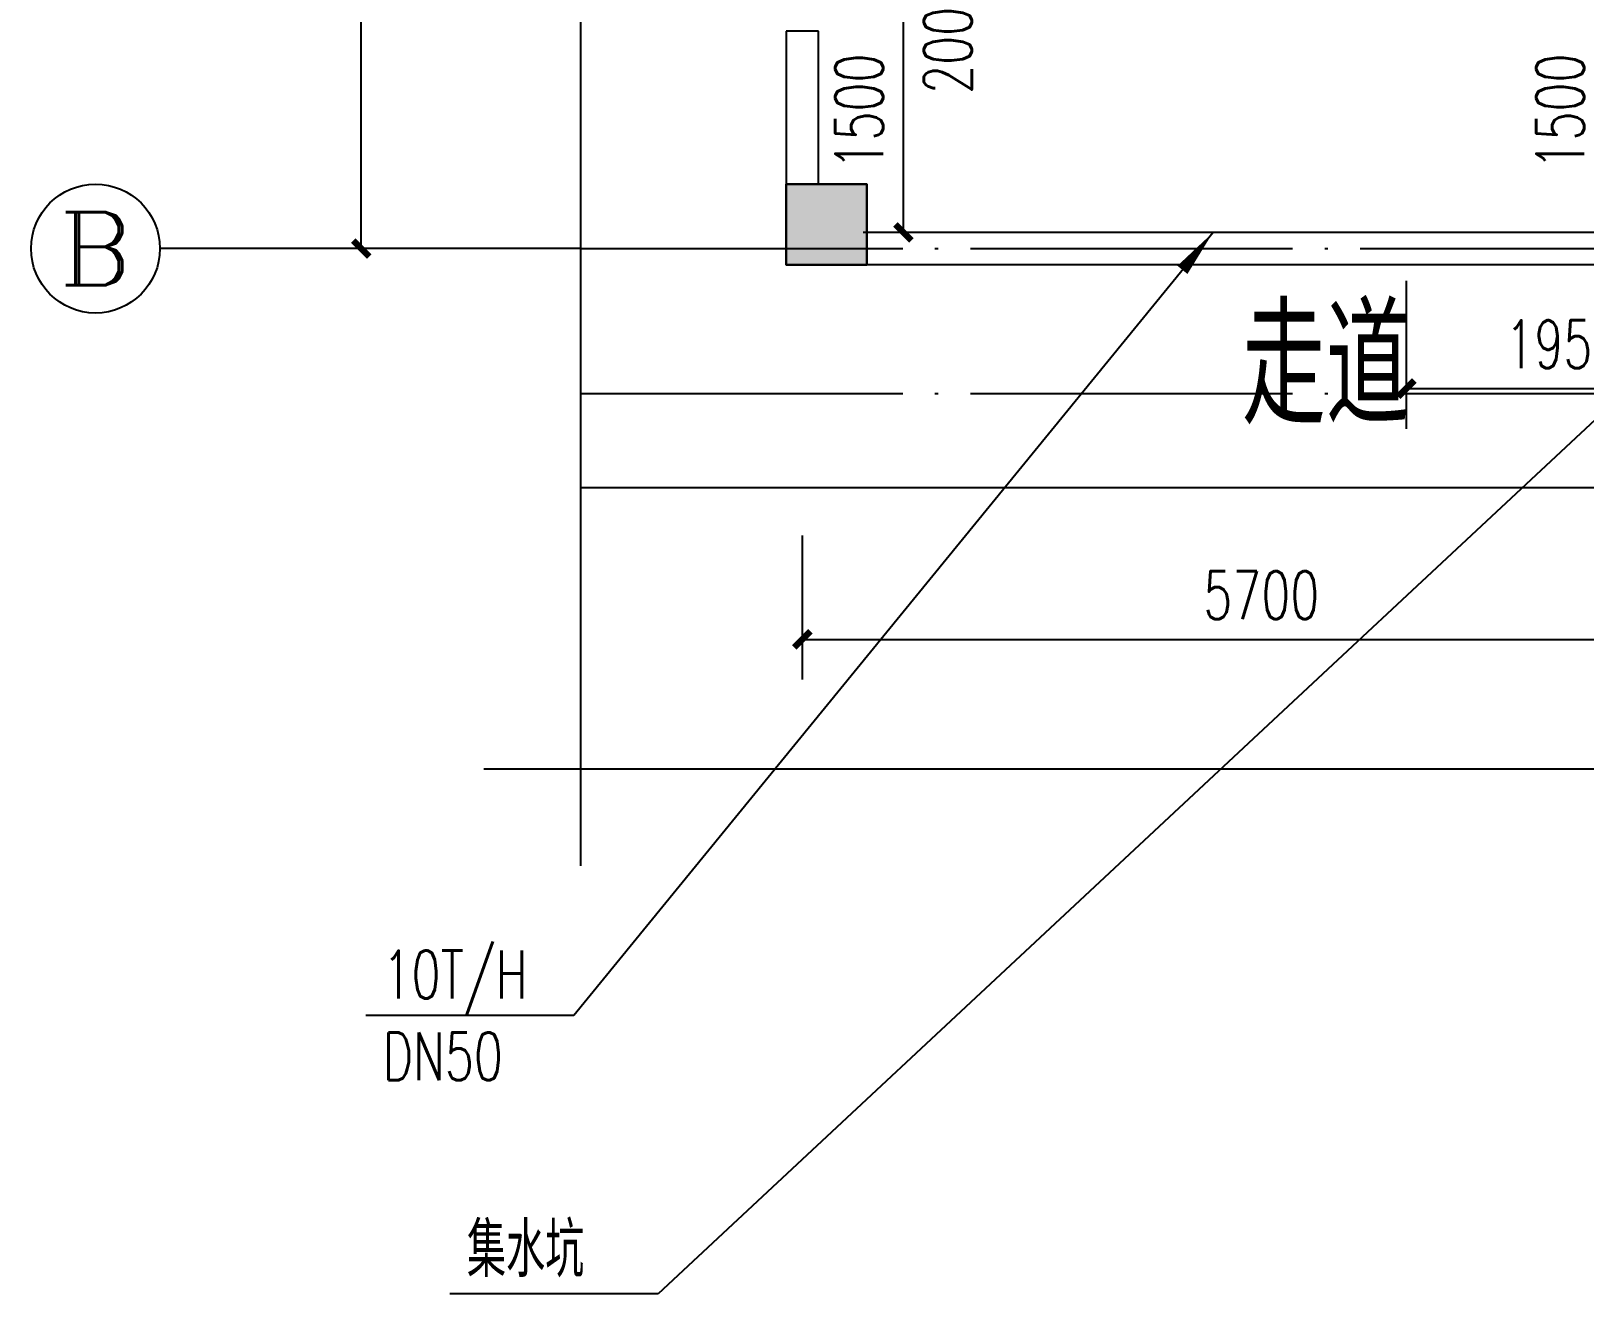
# Model space of a CAD drawing. Extents: x 179183 to 294833, y 947252 to 1004652.
# Drawn here: x 229047 to 238694, y 970181 to 978020 of the extents above; entities that cross this region are included whole.
import ezdxf
from ezdxf.enums import TextEntityAlignment as Align

# ---------------------------------------------------------------- set-up
doc = ezdxf.new("R2010")
doc.units = 0
doc.header["$LTSCALE"] = 1000
doc.linetypes.add('DOTE', pattern=[2.42, 2, -0.2, 0.02, -0.2])
for name, color, linetype in [('3-建筑', 7, 'Continuous'), ('A-COLU-CONC', 2, 'Continuous'), ('A-WALL-PATT', 252, 'Continuous'), ('a_bz', 2, 'Continuous'), ('a_水', 6, 'Continuous'), ('AXIS_TEXT', 7, 'Continuous'), ('DIM_SYMB', 3, 'Continuous'), ('DOTE', 1, 'DOTE'), ('PUB_TEXT', 7, 'Continuous'), ('TH_DIM', 3, 'Continuous'), ('WALL', 2, 'Continuous'), ('结构柱子', 253, 'Continuous')]:
    doc.layers.add(name, color=color, linetype=linetype)
doc.styles.add('_TCH_AXIS', font='COMPLEX', dxfattribs={"bigfont": 'GBCBIG'})
doc.styles.add('_TCH_DIM', font='SIMPLEX', dxfattribs={"bigfont": 'GBCBIG'})
doc.styles.add('_TCH_DIM_T3', font='SIMPLEX', dxfattribs={"width": 0.705882, "bigfont": 'GBCBIG'})
doc.styles.add('COMPLEX', font='COMPLEX')
doc.styles.get("Standard").update_dxf_attribs({"font": 'simplex.shx', "width": 0.7, "bigfont": 'gbcbig.shx'})
doc.dimstyles.new('_TCH_ARCH&&100', dxfattribs={"dimtxt": 297.5, "dimasz": 100, "dimexe": 250, "dimexo": 300, "dimgap": 126.25, "dimtad": 1, "dimdec": 0, "dimzin": 0, "dimdsep": 46, "dimtxsty": '_TCH_DIM_T3', "dimblk": 'ARCHTICK', "dimcen": 0.09, "dimclrt": 7, "dimazin": 2, "dimtfac": 1, "dimtdec": 0, "dimtix": 1, "dimtmove": 2, "dimatfit": 3, "dimfxl": 1, "dimtolj": 1, "dimtzin": 0, "dimarcsym": 0})

# ---------------------------------------------------------------- blocks, each defined once
blk = doc.blocks.new('_ArchTick')
at = {"color": 0, "linetype": 'ByBlock', "const_width": 0.4}
blk.add_lwpolyline([(-0.5, -0.5), (0.5, 0.5)], dxfattribs=at)
blk = doc.blocks.new('*D4153')
at = {"layer": '3-建筑', "color": 0, "lineweight": -2, "transparency": 16777216}
for p, q in [((233834.8, 974887.9), (233834.8, 973994.2)), ((239534.8, 974887.9), (239534.8, 973994.2)), ((233834.8, 974244.2), (239534.8, 974244.2))]:
    blk.add_line(p, q, dxfattribs=at)
at = {"layer": 'Defpoints', "color": 0, "transparency": 16777216}
for p in [(233834.8, 975187.9), (239534.8, 975187.9), (239534.8, 974244.2)]:
    blk.add_point(p, dxfattribs=at)
at = {"layer": '3-建筑', "color": 0, "lineweight": -2, "transparency": 16777216, "xscale": 100, "yscale": 100, "zscale": 100, "rotation": 180}
blk.add_blockref('_ArchTick', (233834.8, 974244.2), dxfattribs=at)
at = {"layer": '3-建筑', "color": 0, "lineweight": -2, "transparency": 16777216, "xscale": 100, "yscale": 100, "zscale": 100}
blk.add_blockref('_ArchTick', (239534.8, 974244.2), dxfattribs=at)
at = {"layer": '3-建筑', "color": 7, "transparency": 16777216, "insert": (236684.8, 974519.2), "char_height": 297.5, "attachment_point": 5, "style": '_TCH_DIM_T3'}
blk.add_mtext('\\A1;5700', dxfattribs=at)
blk = doc.blocks.new('*D4113')
at = {"layer": '3-建筑', "color": 0, "lineweight": -2, "transparency": 16777216}
for p, q in [((232158.5, 983570.1), (230846.5, 983570.1)), ((231096.5, 976670.1), (231096.5, 983570.1)), ((232158.5, 976670.1), (230846.5, 976670.1))]:
    blk.add_line(p, q, dxfattribs=at)
at = {"layer": 'Defpoints', "color": 0, "transparency": 16777216}
for p in [(231096.5, 983570.1), (232458.5, 983570.1), (232458.5, 976670.1)]:
    blk.add_point(p, dxfattribs=at)
at = {"layer": '3-建筑', "color": 0, "lineweight": -2, "transparency": 16777216, "xscale": 100, "yscale": 100, "zscale": 100}
for p, rotation in [((231096.5, 983570.1), 90), ((231096.5, 976670.1), 270)]:
    blk.add_blockref('_ArchTick', p, dxfattribs=dict(at, rotation=rotation))
at = {"layer": '3-建筑', "color": 7, "transparency": 16777216, "insert": (230821.5, 980120.1), "char_height": 297.5, "attachment_point": 5, "rotation": 90, "style": '_TCH_DIM_T3'}
blk.add_mtext('\\A1;6900', dxfattribs=at)
blk = doc.blocks.new('_AXISO')
blk.add_circle((0, 0), 0.5)
at = {"layer": 'AXIS_TEXT', "style": 'COMPLEX', "width": 1.041667}
blk.add_attdef('A', text='', height=0.56, dxfattribs=at).set_placement((-0.25, -0.28), (0.25, -0.28), align=Align.FIT)
blk = doc.blocks.new('A$C7DD005BC')
at = {"layer": 'A-WALL-PATT'}
blk.add_hatch(color=256, dxfattribs=at).paths.add_polyline_path([(1287.5, 1799), (1787.5, 1799), (1787.5, 2299), (1287.5, 2299)])
at = {"layer": '结构柱子'}
h = blk.add_hatch(color=6, dxfattribs=at)
h.dxf.hatch_style = 1
h.paths.add_polyline_path([(1287.5, 1799), (1787.5, 1799), (1787.5, 2299), (1287.5, 2299)])
at = {"layer": 'A-COLU-CONC'}
for p, q in [((1787.5, 2299), (1287.5, 2299)), ((1287.5, 2299), (1287.5, 1799)), ((1787.5, 1799), (1787.5, 2299)), ((1287.5, 1799), (1787.5, 1799))]:
    blk.add_line(p, q, dxfattribs=at)
at = {"layer": 'DOTE'}
for p, q in [((11.2, 1899), (13686.8, 1899)), ((11.2, 999), (13686.8, 999))]:
    blk.add_line(p, q, dxfattribs=at)
at = {"layer": 'WALL'}
for p, q in [((1487.5, 3249), (1287.5, 3249)), ((1287.5, 3249), (1287.5, 2299)), ((1487.5, 2299), (1487.5, 3249)), ((7487.5, 1999), (1787.5, 1999)), ((7587.5, 1799), (1787.5, 1799))]:
    blk.add_line(p, q, dxfattribs=at)
at = {"layer": '结构柱子', "color": 6}
blk.add_lwpolyline([(1787.5, 1799), (1287.5, 1799), (1287.5, 2299), (1787.5, 2299)], close=True, dxfattribs=at)
at = {"layer": 'PUB_TEXT', "color": 1}
blk.add_text('走道', height=723.4, dxfattribs=at).set_placement((4116.8, 809.8))
blk = doc.blocks.new('*D4171')
at = {"layer": 'Defpoints', "color": 0, "transparency": 16777216}
for p in [(238815, 978270.1), (240634.8, 978270.1), (240634.8, 976770.1)]:
    blk.add_point(p, dxfattribs=at)
at = {"layer": 'TH_DIM', "color": 0, "lineweight": -2, "transparency": 16777216}
for p, q in [((240334.8, 978270.1), (238565, 978270.1)), ((238815, 976770.1), (238815, 978270.1)), ((240334.8, 976770.1), (238565, 976770.1))]:
    blk.add_line(p, q, dxfattribs=at)
at = {"layer": 'TH_DIM', "color": 0, "lineweight": -2, "transparency": 16777216, "xscale": 100, "yscale": 100, "zscale": 100}
for p, rotation in [((238815, 978270.1), 90), ((238815, 976770.1), 270)]:
    blk.add_blockref('_ArchTick', p, dxfattribs=dict(at, rotation=rotation))
at = {"layer": 'TH_DIM', "color": 7, "transparency": 16777216, "insert": (238540, 977520.1), "char_height": 297.5, "attachment_point": 5, "rotation": 90, "style": '_TCH_DIM_T3'}
blk.add_mtext('\\A1;1500', dxfattribs=at)
blk = doc.blocks.new('*D4213')
at = {"layer": 'Defpoints', "color": 0, "transparency": 16777216}
for p in [(237584.8, 976770.1), (239534.8, 976770.1), (239534.8, 975801)]:
    blk.add_point(p, dxfattribs=at)
at = {"layer": 'TH_DIM', "color": 0, "lineweight": -2, "transparency": 16777216}
for p, q in [((237584.8, 976470.1), (237584.8, 975551)), ((239534.8, 976470.1), (239534.8, 975551)), ((237584.8, 975801), (239534.8, 975801))]:
    blk.add_line(p, q, dxfattribs=at)
at = {"layer": 'TH_DIM', "color": 0, "lineweight": -2, "transparency": 16777216, "xscale": 100, "yscale": 100, "zscale": 100, "rotation": 180}
blk.add_blockref('_ArchTick', (237584.8, 975801), dxfattribs=at)
at = {"layer": 'TH_DIM', "color": 0, "lineweight": -2, "transparency": 16777216, "xscale": 100, "yscale": 100, "zscale": 100}
blk.add_blockref('_ArchTick', (239534.8, 975801), dxfattribs=at)
at = {"layer": 'TH_DIM', "color": 7, "transparency": 16777216, "insert": (238559.8, 976076), "char_height": 297.5, "attachment_point": 5, "style": '_TCH_DIM_T3'}
blk.add_mtext('\\A1;1950', dxfattribs=at)
blk = doc.blocks.new('*D4226')
at = {"layer": 'Defpoints', "color": 0, "transparency": 16777216}
for p in [(234462.7, 978470.1), (235934.8, 978470.1), (235934.8, 978270.1)]:
    blk.add_point(p, dxfattribs=at)
at = {"layer": 'TH_DIM', "color": 0, "lineweight": -2, "transparency": 16777216}
for p, q in [((234462.7, 978470.1), (234462.7, 978570.1)), ((235634.8, 978470.1), (234212.7, 978470.1)), ((234462.7, 978270.1), (234462.7, 978470.1)), ((235634.8, 978270.1), (234212.7, 978270.1)), ((234462.7, 978270.1), (234462.7, 978170.1))]:
    blk.add_line(p, q, dxfattribs=at)
at = {"layer": 'TH_DIM', "color": 0, "lineweight": -2, "transparency": 16777216, "xscale": 100, "yscale": 100, "zscale": 100}
for p, rotation in [((234462.7, 978470.1), 270), ((234462.7, 978270.1), 90)]:
    blk.add_blockref('_ArchTick', p, dxfattribs=dict(at, rotation=rotation))
at = {"layer": 'TH_DIM', "color": 7, "transparency": 16777216, "insert": (234738.5, 977900.1), "char_height": 297.5, "attachment_point": 5, "rotation": 90, "style": '_TCH_DIM_T3'}
blk.add_mtext('\\A1;200', dxfattribs=at)
blk = doc.blocks.new('*D4232')
at = {"layer": 'Defpoints', "color": 0, "transparency": 16777216}
for p in [(234462.7, 978270.1), (236684.8, 978270.1), (236684.8, 976770.1)]:
    blk.add_point(p, dxfattribs=at)
at = {"layer": 'TH_DIM', "color": 0, "lineweight": -2, "transparency": 16777216}
for p, q in [((236384.8, 978270.1), (234212.7, 978270.1)), ((234462.7, 976770.1), (234462.7, 978270.1)), ((236384.8, 976770.1), (234212.7, 976770.1))]:
    blk.add_line(p, q, dxfattribs=at)
at = {"layer": 'TH_DIM', "color": 0, "lineweight": -2, "transparency": 16777216, "xscale": 100, "yscale": 100, "zscale": 100}
for p, rotation in [((234462.7, 978270.1), 90), ((234462.7, 976770.1), 270)]:
    blk.add_blockref('_ArchTick', p, dxfattribs=dict(at, rotation=rotation))
at = {"layer": 'TH_DIM', "color": 7, "transparency": 16777216, "insert": (234187.7, 977520.1), "char_height": 297.5, "attachment_point": 5, "rotation": 90, "style": '_TCH_DIM_T3'}
blk.add_mtext('\\A1;1500', dxfattribs=at)

msp = doc.modelspace()

# ---------------------------------------------------------------- linework, layer by layer
at = {"layer": '3-建筑'}
msp.add_line((232458.5, 976670.1), (229846.5, 976670.1), dxfattribs=at)
at = {"layer": 'a_bz'}
msp.add_lwpolyline([(246134.2, 995219.8), (232458.5, 995219.8), (232458.5, 975187.9), (246134.2, 975187.9)], close=True, dxfattribs=at)
at = {"layer": 'a_水'}
for p, q in [((240692, 977411.5), (232940, 970181)), ((236384.8, 976770.1), (232417, 971909.5)), ((232417, 971909.5), (231124.3, 971909.5)), ((232940, 970181), (231647.3, 970181))]:
    msp.add_line(p, q, dxfattribs=at)
msp.add_lwpolyline([(236384.8, 976770.1, 0, 80, 0), (236195.1, 976537.7, 0, 0, 0)], format="xyseb", dxfattribs=at)
at = {"layer": 'DIM_SYMB'}
for points in [[(232458.5, 994069.3), (232458.5, 983565.9), (232668.5, 983489.4), (232248.5, 983415.4), (232458.5, 983340.9), (232458.5, 972837.4)], [(246734.2, 973437.4), (239408.9, 973437.4), (239332.4, 973227.4), (239258.4, 973647.4), (239183.9, 973437.4), (231858.5, 973437.4)]]:
    msp.add_lwpolyline(points, dxfattribs=at)

# ---------------------------------------------------------------- block references
at = {"layer": '3-建筑'}
ref = msp.add_blockref('_AXISO', (229446.5, 976670.1), dxfattribs=dict(at, xscale=800, yscale=800, zscale=800))
ref.add_attrib('A', 'B', dxfattribs={"layer": 'AXIS_TEXT', "height": 452.5, "style": '_TCH_AXIS', "width": 1.235294}).set_placement((229220.3, 976443.8), (229672.8, 976443.8), align=Align.FIT)
at = {"layer": 'a_水'}
msp.add_blockref('A$C7DD005BC', (232447.3, 974771.1), dxfattribs=at)

# ---------------------------------------------------------------- texts
at = {"layer": 'a_水', "color": 7, "style": '_TCH_DIM', "width": 0.705882}
for s, p in [('10T/H', (231229.3, 972014.5)), ('DN50', (231229.3, 971507))]:
    msp.add_text(s, height=297.5, dxfattribs=at).set_placement(p)
at = {"layer": 'a_水', "color": 7, "style": '_TCH_DIM'}
msp.add_text('集水坑', height=337.59, dxfattribs=at).set_placement((231752.3, 970286))

# ---------------------------------------------------------------- dimensions: what is measured, and where the dimension line sits
at = {"layer": '3-建筑'}
for p1, p2, distance, picture, middle in [((232458.5, 976670.1), (232458.5, 983570.1), 1362, '*D4113', (230821.5, 980120.1)), ((233834.8, 975187.9), (239534.8, 975187.9), -943.6, '*D4153', (236684.8, 974519.2))]:
    dim = msp.add_aligned_dim(p1=p1, p2=p2, distance=distance, dimstyle='_TCH_ARCH&&100', dxfattribs=at)
    dim.commit()
    dim.dimension.update_dxf_attribs({"geometry": picture, "text_midpoint": middle})
at = {"layer": 'TH_DIM'}
dim = msp.add_linear_dim(base=(234462.7, 978470.1), p1=(235934.8, 978270.1), p2=(235934.8, 978470.1), angle=90, dimstyle='_TCH_ARCH&&100', dxfattribs=at)
dim.commit()
dim.dimension.update_dxf_attribs({"geometry": '*D4226', "text_midpoint": (234738.5, 977900.1), "dimtype": 129})
for p1, p2, distance, picture, middle in [((236684.8, 976770.1), (236684.8, 978270.1), 2222, '*D4232', (234187.7, 977520.1)), ((240634.8, 976770.1), (240634.8, 978270.1), 1819.8, '*D4171', (238540, 977520.1)), ((237584.8, 976770.1), (239534.8, 976770.1), -969.1, '*D4213', (238559.8, 976076))]:
    dim = msp.add_aligned_dim(p1=p1, p2=p2, distance=distance, dimstyle='_TCH_ARCH&&100', dxfattribs=at)
    dim.commit()
    dim.dimension.update_dxf_attribs({"geometry": picture, "text_midpoint": middle})

doc.saveas('drawing.dxf')
